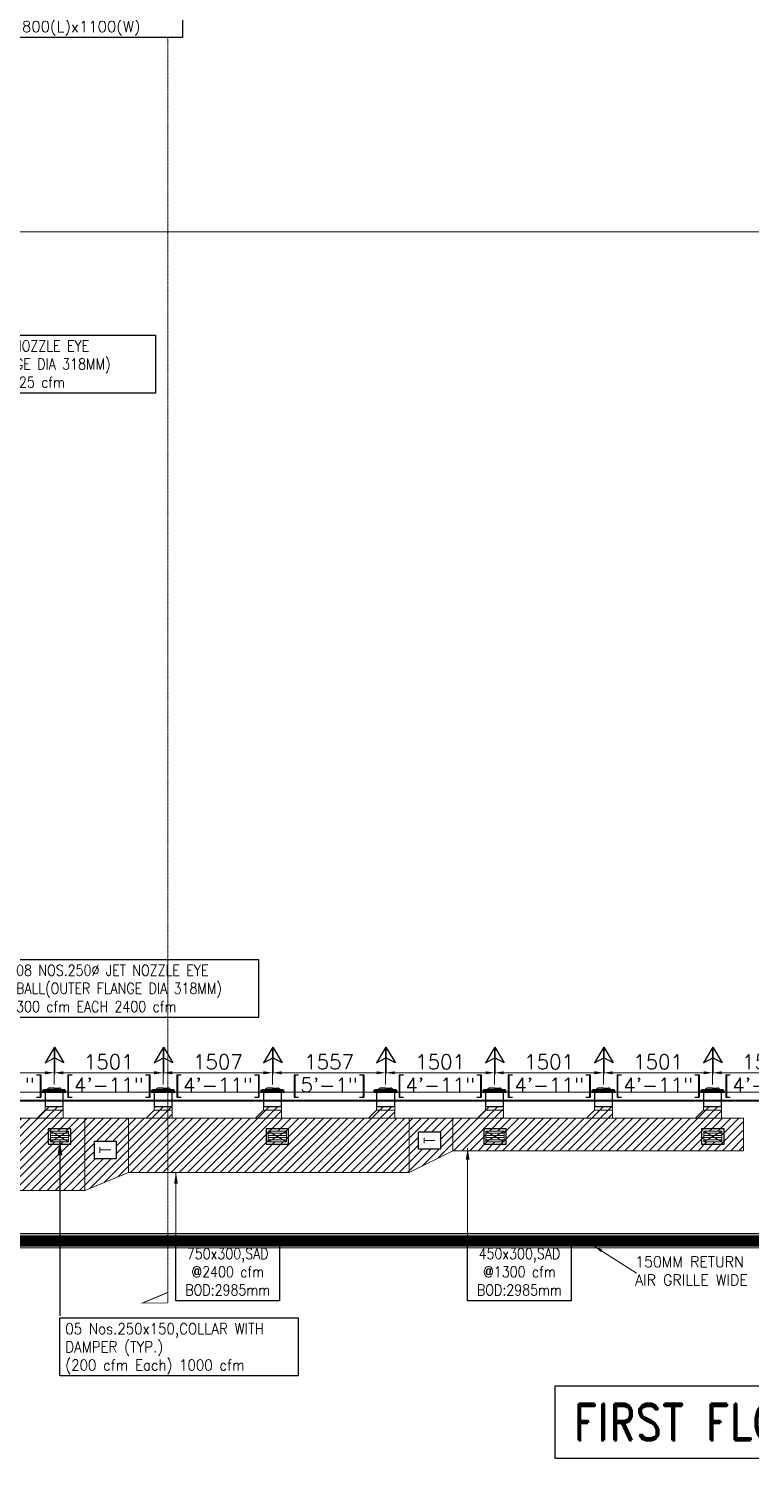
# Model space of a CAD drawing. Header units: millimetres. Extents: x -330573 to 5697, y 22061 to 198972.
# Drawn here: x -106267 to -96323, y 101445 to 121149 of the extents above; entities that cross this region are included whole.
import ezdxf

# ---------------------------------------------------------------- set-up
doc = ezdxf.new("R2010")
doc.units = ezdxf.units.MM
doc.linetypes.add('CENTER', pattern=[2, 1.25, -0.25, 0.25, -0.25])
doc.linetypes.add('HIDDEN', pattern=[0.375, 0.25, -0.125])
doc.layers.add('HVAC SAD', color=6, linetype='Continuous')
for name, color, linetype, lineweight in [('VL-AC- SECTION', 7, 'Continuous', 18), ('VL-AC-ACCOUSTIC INSULATION', 32, 'Continuous', 25), ('VL-AC-DIM', 20, 'Continuous', 25), ('VL-AC-EQUIPMENT TEXT', 7, 'Continuous', 25), ('VL-AC-RAT', 1, 'Continuous', 5), ('VL-AC-SA', 6, 'Continuous', 5), ('VL-AC-SA_TEXT_50', 7, 'Continuous', 25), ('VL-AC-SAT', 72, 'Continuous', 25), ('VL-AC-UNIT TRAP DOOR', 40, 'Continuous', 18), ('VL-AC-VRF PIPE', 152, 'Continuous', 30), ('VL-FC', 21, 'Continuous', 18)]:
    doc.layers.add(name, color=color, linetype=linetype, lineweight=lineweight)
doc.styles.add('ROMANS', font='romans.shx', dxfattribs={"height": 200})
doc.styles.add('VOLTAS - ROMAND', font='romand.shx', dxfattribs={"width": 0.85})
doc.dimstyles.new('VL_DIM', dxfattribs={"dimscale": 1.25, "dimtxt": 200, "dimasz": 125, "dimexe": 50, "dimexo": 50, "dimgap": 50, "dimtad": 1, "dimdec": 0, "dimrnd": 1, "dimzin": 9, "dimdsep": 46, "dimtxsty": 'ROMANS', "dimcen": 0.09, "dimdle": 35, "dimclrd": 7, "dimclre": 7, "dimclrt": 7, "dimadec": 0, "dimazin": 0, "dimtfac": 1, "dimtdec": 0, "dimtmove": 2, "dimatfit": 3, "dimfxl": 1, "dimtolj": 1, "dimtzin": 0, "dimlwd": 15, "dimlwe": 15, "dimarcsym": 1})
doc.dimstyles.new('VOLTAS', dxfattribs={"dimscale": 100, "dimtxt": 2, "dimasz": 2, "dimexe": 0.5, "dimexo": 0.5, "dimgap": 0.5, "dimtad": 1, "dimdec": 0, "dimzin": 12, "dimdsep": 46, "dimtxsty": 'ROMANS', "dimcen": 10, "dimdle": 100, "dimclrd": 7, "dimclre": 7, "dimclrt": 7, "dimadec": 0, "dimazin": 0, "dimtfac": 1, "dimtdec": 0, "dimtmove": 1, "dimatfit": 3, "dimfxl": 0.18, "dimtolj": 1, "dimtzin": 0, "dimarcsym": 2})

# ---------------------------------------------------------------- blocks, each defined once
blk = doc.blocks.new('A$C6C724B98')
at = {"layer": 'VL-AC- SECTION', "linetype": 'CENTER', "lineweight": 0, "ltscale": 10}
blk.add_line((6977, -3049), (6977, 27620), dxfattribs=at)
at = {"layer": 'VL-AC- SECTION', "linetype": 'CENTER', "lineweight": 0, "ltscale": 10, "const_width": 13.1}
blk.add_lwpolyline([(-3576, 12058), (-3576, 11711), (38279, 11711)], dxfattribs=at)
at = {"layer": 'VL-AC- SECTION', "linetype": 'CENTER', "ltscale": 500, "const_width": 13.1}
blk.add_lwpolyline([(6977, -3049), (6630, -3049), (6977, -2904)], dxfattribs=at)
blk = doc.blocks.new('*U281')
at = {"color": 8}
for p, q in [((30, 66), (35241, 66)), ((30, 54), (35241, 54)), ((30, 42), (35241, 42)), ((30, 30), (35241, 30)), ((30, 18), (35241, 18)), ((30, 6), (35241, 6)), ((30, -6), (35241, -6)), ((30, -18), (35241, -18)), ((30, -30), (35241, -30)), ((30, -42), (35241, -42)), ((30, -54), (35241, -54))]:
    blk.add_line(p, q, dxfattribs=at)
for points in [[(5, 105), (5, -95), (35266, -95), (35266, 105)], [(30, 80), (30, -70), (35241, -70), (35241, 80)]]:
    blk.add_lwpolyline(points, close=True)
blk = doc.blocks.new('*U127')
at = {"color": 252, "lineweight": 9}
for p, q in [((783227, 315136), (783227, 315386)), ((783257, 315136), (783257, 315386)), ((783287, 315136), (783287, 315386)), ((783317, 315136), (783317, 315386))]:
    blk.add_line(p, q, dxfattribs=at)
at = {"layer": 'VL-AC-SAT'}
blk.add_lwpolyline([(783167, 315106), (783377, 315106), (783377, 315416), (783167, 315416)], close=True, dxfattribs=at)
at = {"layer": 'VL-AC-SAT', "lineweight": 20}
blk.add_lwpolyline([(783197, 315136), (783347, 315136), (783347, 315386), (783197, 315386)], close=True, dxfattribs=at)
blk = doc.blocks.new('*D221')
at = {"layer": 'Defpoints', "color": 0, "transparency": 16777216}
for p in [(-96844, 106759), (-96844, 106548), (-95343, 106548)]:
    blk.add_point(p, dxfattribs=at)
at = {"layer": 'VL-AC-DIM', "color": 7, "lineweight": 15, "transparency": 16777216}
for p, q in [((-96844, 106598), (-96844, 106809)), ((-95343, 106598), (-95343, 106809)), ((-95468, 106759), (-96719, 106759))]:
    blk.add_line(p, q, dxfattribs=at)
at = {"layer": 'VL-AC-DIM', "color": 7, "transparency": 16777216}
for points in [[(-96719, 106780), (-96719, 106738), (-96844, 106759)], [(-95468, 106780), (-95468, 106738), (-95343, 106759)]]:
    blk.add_solid(points, dxfattribs=at)
at = {"layer": 'VL-AC-DIM', "color": 7, "transparency": 16777216, "char_height": 200, "attachment_point": 5, "style": 'ROMANS'}
for s, insert in [('\\A1;1501', (-96094, 106909)), ('\\A1;[4\'-11"]', (-96094, 106557))]:
    blk.add_mtext(s, dxfattribs=dict(at, insert=insert))
blk = doc.blocks.new('*D222')
at = {"layer": 'Defpoints', "color": 0, "transparency": 16777216}
for p in [(-98346, 106759), (-98346, 106548), (-96844, 106548)]:
    blk.add_point(p, dxfattribs=at)
at = {"layer": 'VL-AC-DIM', "color": 7, "lineweight": 15, "transparency": 16777216}
for p, q in [((-98346, 106598), (-98346, 106809)), ((-96844, 106598), (-96844, 106809)), ((-96969, 106759), (-98221, 106759))]:
    blk.add_line(p, q, dxfattribs=at)
at = {"layer": 'VL-AC-DIM', "color": 7, "transparency": 16777216}
for points in [[(-98221, 106780), (-98221, 106738), (-98346, 106759)], [(-96969, 106780), (-96969, 106738), (-96844, 106759)]]:
    blk.add_solid(points, dxfattribs=at)
at = {"layer": 'VL-AC-DIM', "color": 7, "transparency": 16777216, "char_height": 200, "attachment_point": 5, "style": 'ROMANS'}
for s, insert in [('\\A1;1501', (-97595, 106909)), ('\\A1;[4\'-11"]', (-97595, 106557))]:
    blk.add_mtext(s, dxfattribs=dict(at, insert=insert))
blk = doc.blocks.new('*D223')
at = {"layer": 'Defpoints', "color": 0, "transparency": 16777216}
for p in [(-99847, 106759), (-99847, 106548), (-98346, 106548)]:
    blk.add_point(p, dxfattribs=at)
at = {"layer": 'VL-AC-DIM', "color": 7, "lineweight": 15, "transparency": 16777216}
for p, q in [((-99847, 106598), (-99847, 106809)), ((-98346, 106598), (-98346, 106809)), ((-98471, 106759), (-99722, 106759))]:
    blk.add_line(p, q, dxfattribs=at)
at = {"layer": 'VL-AC-DIM', "color": 7, "transparency": 16777216}
for points in [[(-99722, 106780), (-99722, 106738), (-99847, 106759)], [(-98471, 106780), (-98471, 106738), (-98346, 106759)]]:
    blk.add_solid(points, dxfattribs=at)
at = {"layer": 'VL-AC-DIM', "color": 7, "transparency": 16777216, "char_height": 200, "attachment_point": 5, "style": 'ROMANS'}
for s, insert in [('\\A1;1501', (-99096, 106909)), ('\\A1;[4\'-11"]', (-99096, 106557))]:
    blk.add_mtext(s, dxfattribs=dict(at, insert=insert))
blk = doc.blocks.new('*D224')
at = {"layer": 'Defpoints', "color": 0, "transparency": 16777216}
for p in [(-101349, 106759), (-101349, 106548), (-99847, 106548)]:
    blk.add_point(p, dxfattribs=at)
at = {"layer": 'VL-AC-DIM', "color": 7, "lineweight": 15, "transparency": 16777216}
for p, q in [((-101349, 106598), (-101349, 106809)), ((-99847, 106598), (-99847, 106809)), ((-99972, 106759), (-101224, 106759))]:
    blk.add_line(p, q, dxfattribs=at)
at = {"layer": 'VL-AC-DIM', "color": 7, "transparency": 16777216}
for points in [[(-101224, 106780), (-101224, 106738), (-101349, 106759)], [(-99972, 106780), (-99972, 106738), (-99847, 106759)]]:
    blk.add_solid(points, dxfattribs=at)
at = {"layer": 'VL-AC-DIM', "color": 7, "transparency": 16777216, "char_height": 200, "attachment_point": 5, "style": 'ROMANS'}
for s, insert in [('\\A1;1501', (-100598, 106909)), ('\\A1;[4\'-11"]', (-100598, 106557))]:
    blk.add_mtext(s, dxfattribs=dict(at, insert=insert))
blk = doc.blocks.new('*D225')
at = {"layer": 'Defpoints', "color": 0, "transparency": 16777216}
for p in [(-102906, 106759), (-102906, 106548, 0), (-101349, 106548)]:
    blk.add_point(p, dxfattribs=at)
at = {"layer": 'VL-AC-DIM', "color": 7, "lineweight": 15, "transparency": 16777216}
for p, q in [((-102906, 106598), (-102906, 106809)), ((-101349, 106598), (-101349, 106809)), ((-101474, 106759), (-102781, 106759))]:
    blk.add_line(p, q, dxfattribs=at)
at = {"layer": 'VL-AC-DIM', "color": 7, "transparency": 16777216}
for points in [[(-102781, 106780), (-102781, 106738), (-102906, 106759)], [(-101474, 106780), (-101474, 106738), (-101349, 106759)]]:
    blk.add_solid(points, dxfattribs=at)
at = {"layer": 'VL-AC-DIM', "color": 7, "transparency": 16777216, "char_height": 200, "attachment_point": 5, "style": 'ROMANS'}
for s, insert in [('\\A1;1557', (-102127, 106909)), ('\\A1;[5\'-1"]', (-102127, 106557))]:
    blk.add_mtext(s, dxfattribs=dict(at, insert=insert))
blk = doc.blocks.new('*D226')
at = {"layer": 'Defpoints', "color": 0, "transparency": 16777216}
for p in [(-104413, 106759), (-104413, 106548), (-102906, 106548)]:
    blk.add_point(p, dxfattribs=at)
at = {"layer": 'VL-AC-DIM', "color": 7, "lineweight": 15, "transparency": 16777216}
for p, q in [((-104413, 106598), (-104413, 106809)), ((-102906, 106598), (-102906, 106809)), ((-103031, 106759), (-104288, 106759))]:
    blk.add_line(p, q, dxfattribs=at)
at = {"layer": 'VL-AC-DIM', "color": 7, "transparency": 16777216}
for points in [[(-104288, 106780), (-104288, 106738), (-104413, 106759)], [(-103031, 106780), (-103031, 106738), (-102906, 106759)]]:
    blk.add_solid(points, dxfattribs=at)
at = {"layer": 'VL-AC-DIM', "color": 7, "transparency": 16777216, "char_height": 200, "attachment_point": 5, "style": 'ROMANS'}
for s, insert in [('\\A1;1507', (-103659, 106909)), ('\\A1;[4\'-11"]', (-103659, 106557))]:
    blk.add_mtext(s, dxfattribs=dict(at, insert=insert))
blk = doc.blocks.new('*D227')
at = {"layer": 'Defpoints', "color": 0, "transparency": 16777216}
for p in [(-105914, 106759), (-105914, 106548), (-104413, 106548)]:
    blk.add_point(p, dxfattribs=at)
at = {"layer": 'VL-AC-DIM', "color": 7, "lineweight": 15, "transparency": 16777216}
for p, q in [((-105914, 106598), (-105914, 106809)), ((-104413, 106598), (-104413, 106809)), ((-104538, 106759), (-105789, 106759))]:
    blk.add_line(p, q, dxfattribs=at)
at = {"layer": 'VL-AC-DIM', "color": 7, "transparency": 16777216}
for points in [[(-105789, 106780), (-105789, 106738), (-105914, 106759)], [(-104538, 106780), (-104538, 106738), (-104413, 106759)]]:
    blk.add_solid(points, dxfattribs=at)
at = {"layer": 'VL-AC-DIM', "color": 7, "transparency": 16777216, "char_height": 200, "attachment_point": 5, "style": 'ROMANS'}
for s, insert in [('\\A1;1501', (-105163, 106909)), ('\\A1;[4\'-11"]', (-105163, 106557))]:
    blk.add_mtext(s, dxfattribs=dict(at, insert=insert))
blk = doc.blocks.new('*D228')
at = {"layer": 'Defpoints', "color": 0, "transparency": 16777216}
for p in [(-107415, 106759), (-107415, 106548), (-105914, 106548)]:
    blk.add_point(p, dxfattribs=at)
at = {"layer": 'VL-AC-DIM', "color": 7, "lineweight": 15, "transparency": 16777216}
for p, q in [((-107415, 106598), (-107415, 106809)), ((-105914, 106598), (-105914, 106809)), ((-106039, 106759), (-107290, 106759))]:
    blk.add_line(p, q, dxfattribs=at)
at = {"layer": 'VL-AC-DIM', "color": 7, "transparency": 16777216}
for points in [[(-107290, 106780), (-107290, 106738), (-107415, 106759)], [(-106039, 106780), (-106039, 106738), (-105914, 106759)]]:
    blk.add_solid(points, dxfattribs=at)
at = {"layer": 'VL-AC-DIM', "color": 7, "transparency": 16777216, "char_height": 200, "attachment_point": 5, "style": 'ROMANS'}
for s, insert in [('\\A1;1501', (-106664, 106909)), ('\\A1;[4\'-11"]', (-106664, 106557))]:
    blk.add_mtext(s, dxfattribs=dict(at, insert=insert))
blk = doc.blocks.new('VL SA JET NOZZEL')
at = {"layer": 'VL-AC-SAT'}
for p, q in [((4, 562, 0), (-125, 350, 0)), ((-125, 350, 0), (4, 419, 0)), ((4, 562, 0), (4, 192, 0)), ((4, 192, 0), (4, 562, 0)), ((4, 562, 0), (134, 350, 0)), ((4, 562, 0), (4, 192, 0)), ((4, 192, 0), (4, 562, 0)), ((134, 350, 0), (4, 419, 0)), ((0, 0), (-70, 0)), ((0, 0), (70, 0)), ((-160, -40), (-147, -25)), ((160, -40), (-160, -40)), ((160, -40), (147, -25))]:
    blk.add_line(p, q, dxfattribs=at)
for points in [[(-160, -40), (-160, -55), (160, -55), (160, -40)], [(147, -25), (-147, -25)]]:
    blk.add_lwpolyline(points, dxfattribs=at)
at = {"layer": 'VL-AC-SAT', "elevation": 0}
blk.add_lwpolyline([(125, -255), (125, -55), (-125, -55), (-125, -255)], close=True, dxfattribs=at)
at = {"layer": 'VL-AC-SAT'}
for centre, start, end in [((-64, -42), 97.9087, 155.9574), ((64, -42), 24.0426, 82.0913)]:
    blk.add_arc(centre, 42.9, start, end, dxfattribs=at)

msp = doc.modelspace()

# ---------------------------------------------------------------- hatches: boundary and pattern name
at = {"layer": 'VL-AC-ACCOUSTIC INSULATION'}
h = msp.add_hatch(dxfattribs=at)
h.set_pattern_fill('ANSI31', color=8, scale=25)
h.paths.add_polyline_path([(-107289.6, 106245.5), (-107539.6, 106245.5), (-107649.6, 106135.5), (-107289.6, 106135.5)])
h.paths.add_polyline_path([(-107289.6, 106292.7), (-107539.6, 106292.7), (-107539.6, 106245.5), (-107289.6, 106245.5)])
h.paths.add_polyline_path([(-105491.5, 106135.5), (-107009, 106135.5), (-107009, 105135.5), (-105491.5, 105135.5)])
h.paths.add_polyline_path([(-105966.3, 105805.5), (-105966.3, 105955.5), (-105716.3, 105955.5), (-105716.3, 105805.5)], flags=16)
h.paths.add_polyline_path([(-105788.6, 106245.5), (-106038.6, 106245.5), (-106148.6, 106135.5), (-105788.6, 106135.5)])
h.paths.add_polyline_path([(-105788.6, 106292.7), (-106038.6, 106292.7), (-106038.6, 106245.5), (-105788.6, 106245.5)])
h.paths.add_polyline_path([(-104891.5, 106135.5), (-105491.5, 106135.5), (-105491.5, 105135.5), (-104891.5, 105385.5)])
h.paths.add_polyline_path([(-101024.6, 106135.5), (-104891.5, 106135.5), (-104891.5, 105385.5), (-101024.6, 105385.5)])
h.paths.add_polyline_path([(-102966.3, 105955.5), (-102716.3, 105955.5), (-102716.3, 105805.5), (-102966.3, 105805.5)], flags=16)
h.paths.add_polyline_path([(-104287.6, 106245.5), (-104537.6, 106245.5), (-104647.6, 106135.5), (-104287.6, 106135.5)])
h.paths.add_polyline_path([(-104287.6, 106292.7), (-104537.6, 106292.7), (-104537.6, 106245.5), (-104287.6, 106245.5)])
h.paths.add_polyline_path([(-102780.6, 106245.5), (-103030.6, 106245.5), (-103140.6, 106135.5), (-102780.6, 106135.5)])
h.paths.add_polyline_path([(-102780.6, 106292.7), (-103030.6, 106292.7), (-103030.6, 106245.5), (-102780.6, 106245.5)])
h.paths.add_polyline_path([(-101223.6, 106245.5), (-101473.6, 106245.5), (-101583.6, 106135.5), (-101223.6, 106135.5)])
h.paths.add_polyline_path([(-101223.6, 106292.7), (-101473.6, 106292.7), (-101473.6, 106245.5), (-101223.6, 106245.5)])
h.paths.add_polyline_path([(-96419.4, 106135.5), (-100424.6, 106135.5), (-100424.6, 105685.5), (-96419.4, 105685.5)])
h.paths.add_polyline_path([(-99716.3, 105805.5), (-99966.3, 105805.5), (-99966.3, 105955.5), (-99716.3, 105955.5)], flags=16)
h.paths.add_polyline_path([(-96966.3, 105955.5), (-96716.3, 105955.5), (-96716.3, 105805.5), (-96966.3, 105805.5)], flags=16)
h.paths.add_polyline_path([(-100424.6, 106135.5), (-101024.6, 106135.5), (-101024.6, 105385.5), (-100424.6, 105685.5)])
h.paths.add_polyline_path([(-99722.2, 106245.5), (-99972.2, 106245.5), (-100082.2, 106135.5), (-99722.2, 106135.5)])
h.paths.add_polyline_path([(-99722.2, 106292.7), (-99972.2, 106292.7), (-99972.2, 106245.5), (-99722.2, 106245.5)])
h.paths.add_polyline_path([(-98220.8, 106245.5), (-98470.8, 106245.5), (-98580.8, 106135.5), (-98220.8, 106135.5)])
h.paths.add_polyline_path([(-98220.8, 106292.7), (-98470.8, 106292.7), (-98470.8, 106245.5), (-98220.8, 106245.5)])
h.paths.add_polyline_path([(-96719.4, 106245.5), (-96969.4, 106245.5), (-97079.4, 106135.5), (-96719.4, 106135.5)])
h.paths.add_polyline_path([(-96719.4, 106292.7), (-96969.4, 106292.7), (-96969.4, 106245.5), (-96719.4, 106245.5)])

# ---------------------------------------------------------------- linework, layer by layer
at = {"layer": 'VL-AC-SA', "ltscale": 150}
for p, q in [((-105966.3, 105955.5, 0), (-105716.3, 105805.5, 0)), ((-105966.3, 105805.5, 0), (-105716.3, 105955.5, 0)), ((-102966.3, 105955.5, 0), (-102716.3, 105805.5, 0)), ((-102966.3, 105805.5, 0), (-102716.3, 105955.5, 0)), ((-99966.3, 105955.5, 0), (-99716.3, 105805.5, 0)), ((-99966.3, 105805.5, 0), (-99716.3, 105955.5, 0)), ((-96966.3, 105955.5, 0), (-96716.3, 105805.5, 0)), ((-96966.3, 105805.5, 0), (-96716.3, 105955.5, 0))]:
    msp.add_line(p, q, dxfattribs=at)
at = {"layer": 'VL-AC-SA'}
for points in [[(-106038.6, 106245.5), (-106148.6, 106135.5)], [(-106038.6, 106245.5), (-105788.6, 106245.5)], [(-104537.6, 106245.5), (-104647.6, 106135.5)], [(-104537.6, 106245.5), (-104287.6, 106245.5)], [(-103030.6, 106245.5), (-103140.6, 106135.5)], [(-103030.6, 106245.5), (-102780.6, 106245.5)], [(-101473.6, 106245.5), (-101583.6, 106135.5)], [(-101473.6, 106292.7), (-101473.6, 106245.5)], [(-101473.6, 106245.5), (-101223.6, 106245.5)], [(-101223.6, 106292.7), (-101223.6, 106135.5)], [(-99972.2, 106245.5), (-100082.2, 106135.5)], [(-99972.2, 106292.7), (-99972.2, 106245.5)], [(-99972.2, 106245.5), (-99722.2, 106245.5)], [(-99722.2, 106292.7), (-99722.2, 106135.5)], [(-98470.8, 106245.5), (-98580.8, 106135.5)], [(-98470.8, 106292.7), (-98470.8, 106245.5)], [(-98470.8, 106245.5), (-98220.8, 106245.5)], [(-98220.8, 106292.7), (-98220.8, 106135.5)], [(-96969.4, 106245.5), (-97079.4, 106135.5)], [(-96969.4, 106292.7), (-96969.4, 106245.5)], [(-96969.4, 106245.5), (-96719.4, 106245.5)], [(-96719.4, 106292.7), (-96719.4, 106135.5)], [(-109709, 106135.5), (-96419.4, 106135.5)], [(-96419.4, 106135.5), (-96419.4, 105685.5)], [(-100424.6, 105685.5), (-96419.4, 105685.5)], [(-104891.5, 105385.5), (-101024.6, 105385.5)], [(-109709, 105135.5), (-105491.5, 105135.5)]]:
    msp.add_lwpolyline(points, dxfattribs=at)
at = {"layer": 'VL-AC-SA', "elevation": 0}
for points in [[(-106038.6, 106292.7), (-106038.6, 106245.5)], [(-105788.6, 106292.7), (-105788.6, 106135.5)], [(-104537.6, 106292.7), (-104537.6, 106245.5)], [(-104287.6, 106292.7), (-104287.6, 106135.5)], [(-103030.6, 106292.7), (-103030.6, 106245.5)], [(-102780.6, 106292.7), (-102780.6, 106135.5)]]:
    msp.add_lwpolyline(points, dxfattribs=at)
at = {"layer": 'VL-AC-SA'}
for points in [[(-105491.5, 106135.5), (-104891.5, 106135.5), (-104891.5, 105385.5), (-105491.5, 105135.5)], [(-101024.6, 106135.5), (-100424.6, 106135.5), (-100424.6, 105685.5), (-101024.6, 105385.5)]]:
    msp.add_lwpolyline(points, close=True, dxfattribs=at)
at = {"layer": 'VL-AC-SA', "ltscale": 150, "elevation": 0}
for points in [[(-105966.3, 105955.5), (-105716.3, 105955.5), (-105716.3, 105805.5), (-105966.3, 105805.5)], [(-102966.3, 105955.5), (-102716.3, 105955.5), (-102716.3, 105805.5), (-102966.3, 105805.5)], [(-99966.3, 105955.5), (-99716.3, 105955.5), (-99716.3, 105805.5), (-99966.3, 105805.5)], [(-96966.3, 105955.5), (-96716.3, 105955.5), (-96716.3, 105805.5), (-96966.3, 105805.5)]]:
    msp.add_lwpolyline(points, close=True, dxfattribs=at)

# ---------------------------------------------------------------- block references
at = {"layer": 'VL-AC-SAT'}
for p in [(-105913.6, 106547.7, 0), (-104412.6, 106547.7, 0), (-102905.6, 106547.7, 0), (-101348.6, 106547.7), (-99847.2, 106547.7), (-98345.8, 106547.7), (-96844.4, 106547.7)]:
    msp.add_blockref('VL SA JET NOZZEL', p, dxfattribs=at)
at = {"layer": 'VL-AC-SAT', "linetype": 'HIDDEN', "lineweight": 0, "rotation": 270}
for p in [(-421101.9, 889152.7, 0), (-418101.9, 889152.7, 0), (-415101.9, 889152.7, 0), (-412101.9, 889152.7, 0)]:
    msp.add_blockref('*U127', p, dxfattribs=at)

# ---------------------------------------------------------------- texts
at = {"layer": 'VL-AC-SA_TEXT_50', "attachment_point": 5, "style": 'VOLTAS - ROMAND', "bg_fill": 19, "box_fill_scale": 1.5, "bg_fill_color": 256, "bg_fill_transparency": 0}
for s, insert, char_height, width in [('\\pxql;08 NOS.250∅ JET NOZZLE EYE BALL(OUTER FLANGE DIA 318MM)  \\P300 cfm EACH 2400 cfm', (-104807.9, 107921.5), 150, 3261.857), ('\\pxql;{\\W0.9;\\C7;05 Nos.250x150,COLLAR WITH\\PDAMPER (TYP.)\\P(200 cfm Each) 1000 cfm }', (-104195.3, 102956.4, 7444.7), 150, 3132.214), ('\\pxql;FIRST FLOOR FOR HVAC PLAN', (-93053.1, 101944.8), 500, 11417.128)]:
    msp.add_mtext(s, dxfattribs=dict(at, insert=insert, char_height=char_height, width=width))
at = {"layer": 'VL-AC-SA_TEXT_50', "insert": (-97910.4, 104229, 166161.6), "char_height": 150, "width": 1964.598, "attachment_point": 1, "style": 'VOLTAS - ROMAND'}
msp.add_mtext('\\pxql;{\\W0.95;150MM RETURN AIR GRILLE WIDE}', dxfattribs=at)

# ---------------------------------------------------------------- dimensions: what is measured, and where the dimension line sits
at = {"layer": 'VL-AC-DIM'}
for base, p1, p2, picture, middle in [((-107414.6, 106758.9, 0), (-105913.6, 106547.7, 0), (-107414.6, 106547.7, 0), '*D228', (-106664.1, 106758.9, 0)), ((-105913.6, 106758.9, 0), (-104412.6, 106547.7, 0), (-105913.6, 106547.7, 0), '*D227', (-105163.1, 106758.9, 0)), ((-104412.6, 106758.9, 0), (-102905.6, 106547.7, 0), (-104412.6, 106547.7, 0), '*D226', (-103659.1, 106758.9, 0)), ((-102905.6, 106758.9), (-101348.6, 106547.7), (-102905.6, 106547.7, 0), '*D225', (-102127.1, 106758.9)), ((-101348.6, 106758.9), (-99847.2, 106547.7), (-101348.6, 106547.7), '*D224', (-100597.9, 106758.9)), ((-99847.2, 106758.9), (-98345.8, 106547.7), (-99847.2, 106547.7), '*D223', (-99096.5, 106758.9)), ((-98345.8, 106758.9), (-96844.4, 106547.7), (-98345.8, 106547.7), '*D222', (-97595.1, 106758.9)), ((-96844.4, 106758.9), (-95343, 106547.7), (-96844.4, 106547.7), '*D221', (-96093.7, 106758.9))]:
    dim = msp.add_linear_dim(base=base, p1=p1, p2=p2, dimstyle='VL_DIM', override={"dimscale": 1, "dimpost": '\\X'}, dxfattribs=at)
    dim.commit()
    dim.dimension.update_dxf_attribs({"geometry": picture, "text_midpoint": middle})

# ---------------------------------------------------------------- leaders
at = {"layer": 'VL-AC-UNIT TRAP DOOR'}
msp.add_leader([(-98476.7, 104370.9), (-97892.8, 103997.9)], dimstyle='VL_DIM', override={"dimscale": 1, "dimgap": 50, "dimtad": 0}, dxfattribs=at)

# ---------------------------------------------------------------- next in the draw order: block references
at = {"layer": 'HVAC SAD'}
msp.add_blockref('A$C6C724B98', (-111326.8, 106635.5), dxfattribs=at)

# ---------------------------------------------------------------- next in the draw order: leaders
at = {"layer": 'VL-AC-SA_TEXT_50'}
msp.add_leader([(-105835.6, 105822.1, 0), (-105835.6, 103408.9, 0)], dimstyle='VOLTAS', override={"dimtad": 0}, dxfattribs=at)

# ---------------------------------------------------------------- next in the draw order: texts
at = {"layer": 'VL-AC-SA_TEXT_50', "char_height": 150, "attachment_point": 5, "style": 'VOLTAS - ROMAND', "bg_fill": 19, "box_fill_scale": 1.5, "bg_fill_color": 256, "bg_fill_transparency": 0}
for s, insert, width in [('\\pxql;8 NOS.250∅ JET NOZZLE EYE BALL(OUTER FLANGE DIA 318MM)  \\P316 cfm EACH 2525 cfm', (-106283.8, 116525.7), 3379.273), ('750x300,SAD\\P@2400 cfm\\PBOD:2985mm ', (-103523.7, 104016.2), 1276.5), ('450x300,SAD\\P@1300 cfm\\PBOD:2985mm ', (-99505, 104016.2), 1276.5)]:
    msp.add_mtext(s, dxfattribs=dict(at, insert=insert, width=width))
at = {"layer": 'VL-AC-SA_TEXT_50', "char_height": 150, "width": 92.571, "attachment_point": 5, "rotation": 90, "style": 'VOLTAS - ROMAND', "bg_fill": 19, "box_fill_scale": 1.5, "bg_fill_color": 256, "bg_fill_transparency": 0}
for insert in [(-105210.5, 105695.5), (-100743.5, 105825.7)]:
    msp.add_mtext('T', dxfattribs=dict(at, insert=insert))

# ---------------------------------------------------------------- next in the draw order: linework, layer by layer
at = {"layer": 'VL-FC', "const_width": 15}
msp.add_lwpolyline([(-74570.9, 107085.5), (-76393.7, 107085.5), (-76393.7, 106492.7), (-109889.9, 106492.7), (-109889.9, 107085.5), (-111960.9, 107085.5), (-111961, 111092), (-108922.9, 111092), (-108922.9, 121000.6), (-109060.9, 121000.6), (-109060.9, 126575.4), (-79245.9, 126575.4), (-79245.9, 124895.5)], dxfattribs=at)

# ---------------------------------------------------------------- next in the draw order: block references
at = {"layer": 'VL-AC-RAT', "xscale": -1, "rotation": 180}
msp.add_blockref('*U281', (-110290.3, 104450.9, 0), dxfattribs=at)

# ---------------------------------------------------------------- next in the draw order: leaders
at = {"layer": 'VL-AC-SA_TEXT_50'}
for points in [[(-100218.2, 105719.1), (-100218.2, 104415.9)], [(-104236.9, 105385.5), (-104236.9, 104415.9)]]:
    msp.add_leader(points, dimstyle='VL_DIM', override={"dimtad": 0, "dimclrd": 256}, dxfattribs=at)

# ---------------------------------------------------------------- next in the draw order: texts
at = {"layer": 'VL-AC-EQUIPMENT TEXT', "insert": (-105958.9, 121401.3, 0), "char_height": 150, "width": 3472.929, "attachment_point": 5, "style": 'VOLTAS - ROMAND', "bg_fill": 19, "box_fill_scale": 1.5, "bg_fill_color": 256, "bg_fill_transparency": 0}
msp.add_mtext('\\pxql;{\\W1;\\C7;8.75 TR DSU-3 (3400 cfm)\\PSIZE:-1508(L)x795(W)x404(H)\\PTRAP DOOR:1800(L)x1100(W) }', dxfattribs=at)

# ---------------------------------------------------------------- next in the draw order: linework, layer by layer
at = {"layer": 'VL-AC-VRF PIPE', "const_width": 25}
msp.add_lwpolyline([(-95589.2, 106313.8), (-95589.2, 106375.7), (-110866.4, 106375.7), (-110866.4, 106855.6), (-112265.5, 106855.6), (-112265.5, 127911.8), (-109988.5, 127911.8), (-109988.5, 127958)], dxfattribs=at)

doc.saveas('drawing.dxf')
